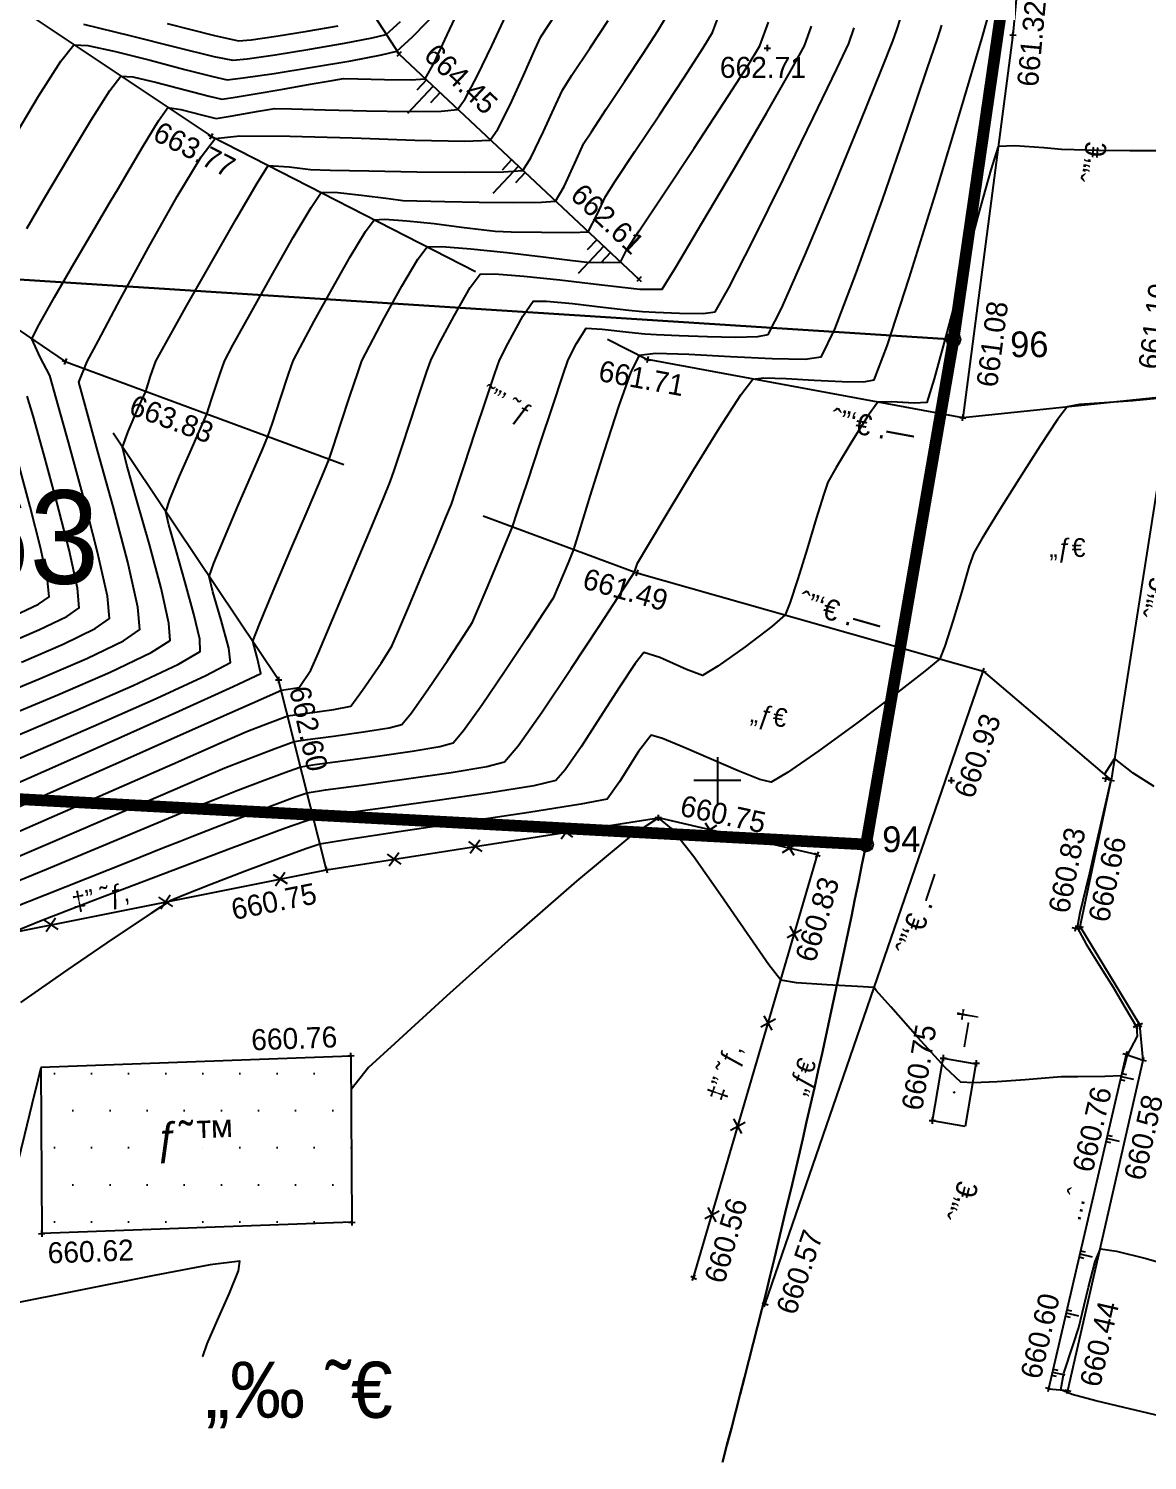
# Model space of a CAD drawing. Header units: millimetres. Extents: x 219878 to 220078, y 635585 to 635737.
# Drawn here: x 219935.27 to 219959.2, y 635635.46 to 635666.08 of the extents above; entities that cross this region are included whole.
import ezdxf
from ezdxf.enums import TextEntityAlignment as Align

# ---------------------------------------------------------------- set-up
doc = ezdxf.new("R2010")
doc.units = ezdxf.units.MM
doc.linetypes.add('HIDDEN', pattern=[9.525, 6.35, -3.175])
for name, color, linetype in [('1000', 7, 'Continuous'), ('1201', 7, 'Continuous'), ('1502', 7, 'Continuous'), ('1509', 32, 'HIDDEN'), ('1510', 40, 'Continuous'), ('1511', 7, 'Continuous'), ('1602', 240, 'Continuous'), ('1603', 240, 'Continuous'), ('1611', 240, 'Continuous'), ('2200', 6, 'Continuous'), ('2401', 5, 'Continuous'), ('2404', 2, 'Continuous'), ('2405', 7, 'HIDDEN'), ('2418', 252, 'Continuous'), ('2601', 7, 'Continuous'), ('2603', 7, 'Continuous'), ('2811', 7, 'Continuous'), ('4001', 7, 'Continuous'), ('CONTINTERMEDIATE', 8, 'Continuous'), ('CONTPRINCIPAL', 8, 'Continuous'), ('CONTREGULAR', 8, 'Continuous'), ('M1200', 150, 'Continuous')]:
    doc.layers.add(name, color=color, linetype=linetype)
doc.styles.add('HEBTXT', font='hebtxt')
doc.styles.add('MAVAT_HEBTXT', font='HEBTXT')

# ---------------------------------------------------------------- blocks, each defined once
blk = doc.blocks.new('1611')
for radius in [0.6, 0.3]:
    blk.add_circle((0, 0), radius)
at = {"style": 'HEBTXT'}
blk.add_attdef('NUMBER', text='', height=2.2, dxfattribs=at).set_placement((0, 3.4), align=Align.CENTER)
at = {"style": 'HEBTXT', "flags": 1}
blk.add_attdef('D_NAME', text='', height=1.6, dxfattribs=at).set_placement((0, 1.2), align=Align.CENTER)
blk = doc.blocks.new('1502')
for points in [[(-0.27, 0), (0.27, 0)], [(0, 0.27), (0, -0.27)]]:
    blk.add_lwpolyline(points)
at = {"style": 'HEBTXT'}
blk.add_attdef('NAME', text='', height=1.6, dxfattribs=at).set_placement((0, 0.6), align=Align.CENTER)
blk.add_attdef('ELEV', text='', height=1.8, dxfattribs=at).set_placement((0, -0.6), align=Align.TOP_CENTER)
blk = doc.blocks.new('2418')
at = {"style": 'HEBTXT'}
blk.add_attdef('COVER_TYPE', text='', height=1.6, dxfattribs=at).set_placement((0, 0.6), align=Align.CENTER)
blk = doc.blocks.new('2603-X')
for points in [[(-0.5, 0.5), (0.5, -0.5)], [(-0.5, -0.5), (0.5, 0.5)]]:
    blk.add_lwpolyline(points)
blk = doc.blocks.new('2601')
at = {"style": 'HEBTXT'}
blk.add_attdef('HEIGHT', text='', height=1.6, dxfattribs=at).set_placement((-0.9, 0.6), align=Align.RIGHT)
at = {"style": 'HEBTXT', "flags": 8}
blk.add_attdef('FENCE_TYPE', (0.9, 0.6), '', height=1.6, dxfattribs=at)
blk = doc.blocks.new('2401')
at = {"style": 'HEBTXT', "flags": 8}
blk.add_attdef('COVER_TYPE', text='', height=1.8, dxfattribs=at).set_placement((0, 0.6), align=Align.CENTER)
blk = doc.blocks.new('2405')
at = {"style": 'HEBTXT', "flags": 8}
blk.add_attdef('COVER_TYPE', text='', height=1.6, dxfattribs=at).set_placement((0, 0.6), align=Align.CENTER)
blk = doc.blocks.new('2811')
at = {"style": 'HEBTXT', "flags": 8}
blk.add_attdef('TYPE', text='', height=1.6, dxfattribs=at).set_placement((0, 0.6), align=Align.CENTER)
blk = doc.blocks.new('4001')
for p, q in [((-0.013, -0.013), (0.012, 0.012)), ((-0.013, 0.012), (0.012, -0.013))]:
    blk.add_line(p, q)
blk.add_lwpolyline([(-0.5, -0.5), (-0.5, 0.5), (0.5, 0.5), (0.5, -0.5)], close=True)
at = {"style": 'HEBTXT'}
blk.add_attdef('NAME', text='', height=1.6, dxfattribs=at).set_placement((0, 1.6), align=Align.CENTER)
for tag, height, p in [('ELEV', 1.8, (0, -1.6)), ('DESC', 1.6, (0, -4)), ('HOLE-NUM', 1.6, (0, -6.2))]:
    blk.add_attdef(tag, text='', height=height, dxfattribs=at).set_placement(p, align=Align.TOP_CENTER)
at = {"style": 'HEBTXT', "flags": 1}
for tag, p in [('CITY-CODE', (0, -8.4)), ('STATUS', (0, -10.6)), ('STREET-CODE', (0, -12.8)), ('BLDG-NUM', (0, -15)), ('PLACE-TYPE', (0, -17.2))]:
    blk.add_attdef(tag, text='', height=1.6, dxfattribs=at).set_placement(p, align=Align.TOP_CENTER)
blk = doc.blocks.new('1511')
for points in [[(0, 0), (0, 3.2)], [(-0.8, 0), (-0.8, 1.2)], [(0.8, 0), (0.8, 1.2)]]:
    blk.add_lwpolyline(points)
blk = doc.blocks.new('2200')
at = {"style": 'HEBTXT', "flags": 8}
blk.add_attdef('OBJECT_NAME', text='', height=2.7, dxfattribs=at).set_placement((0, 1), align=Align.CENTER)
blk = doc.blocks.new('1000')
at = {"style": 'HEBTXT'}
blk.add_attdef('DESC', text='', height=1.6, dxfattribs=at).set_placement((0, 0.6), align=Align.CENTER)
blk = doc.blocks.new('1603')
at = {"style": 'HEBTXT'}
blk.add_attdef('PARCEL_NUM', text='', height=2.4, dxfattribs=at).set_placement((0, 1), align=Align.CENTER)
at = {"style": 'HEBTXT', "flags": 1}
for tag, p in [('LOT_NUM', (0, -1)), ('GUSH_SUFFI', (0, -3.2)), ('LEGAL_AREA', (0, -5.4)), ('ANALYTIC', (0, -7.6))]:
    blk.add_attdef(tag, text='', height=1.6, dxfattribs=at).set_placement(p, align=Align.TOP_CENTER)

msp = doc.modelspace()

# ---------------------------------------------------------------- hatches: boundary and pattern name
at = {"layer": '2200'}
h = msp.add_hatch(dxfattribs=at)
h.set_pattern_fill('DOTS', color=256, scale=0.5)
h.paths.add_polyline_path([(219942.165, 635644.103), (219935.534, 635643.86), (219935.553, 635640.306), (219942.184, 635640.549)])
h.paths.add_polyline_path([(219937.291, 635641.736), (219940.447, 635641.852), (219940.405, 635642.986), (219937.25, 635642.87)], flags=24)

# ---------------------------------------------------------------- linework, layer by layer
at = {"layer": '1201'}
for p, q in [((219950, 635650.5), (219950, 635649.5)), ((219950.5, 635650), (219949.5, 635650))]:
    msp.add_line(p, q, dxfattribs=at)
at = {"layer": '1509'}
msp.add_lwpolyline([(219941.642, 635648.091), (219940.617, 635652.151), (219936.055, 635658.96)], dxfattribs=at)
at = {"layer": '1510'}
msp.add_lwpolyline([(219929.28, 635686.014), (219935.034, 635681.643), (219934.945, 635676.261), (219934.087, 635670.407), (219940.76, 635669.299), (219943.194, 635665.534), (219948.323, 635660.722)], dxfattribs=at)
at = {"layer": '1602'}
msp.add_lwpolyline([(219956.87, 635671.97), (219955.05, 635659.43), (219915.63, 635661.96), (219917.07, 635686.71), (219957.05, 635685.85), (219956.87, 635671.97)], close=True, dxfattribs=at)
for points in [[(219950.11, 635635.418), (219950.206, 635635.78), (219950.301, 635636.143), (219950.396, 635636.505), (219950.49, 635636.868), (219950.583, 635637.231), (219950.676, 635637.594), (219950.768, 635637.958), (219950.86, 635638.321), (219950.951, 635638.685), (219951.041, 635639.048), (219951.13, 635639.412), (219951.219, 635639.777), (219951.308, 635640.141), (219951.395, 635640.505), (219951.482, 635640.87), (219951.569, 635641.235), (219951.655, 635641.6), (219951.74, 635641.965), (219951.825, 635642.33), (219951.908, 635642.695), (219951.992, 635643.06), (219952.075, 635643.426), (219952.157, 635643.792), (219952.238, 635644.158), (219952.319, 635644.524), (219952.399, 635644.89), (219952.479, 635645.256), (219952.557, 635645.623), (219952.636, 635645.989), (219952.713, 635646.356), (219952.79, 635646.723), (219952.867, 635647.09), (219952.942, 635647.457), (219953.018, 635647.824), (219953.092, 635648.191), (219953.18, 635648.63), (219953.253, 635648.998), (219953.325, 635649.365), (219953.397, 635649.733), (219953.468, 635650.101), (219953.538, 635650.47), (219953.608, 635650.838), (219953.677, 635651.206), (219953.746, 635651.575), (219953.814, 635651.943), (219953.881, 635652.312), (219953.947, 635652.681), (219954.013, 635653.05), (219954.078, 635653.419), (219954.143, 635653.788), (219954.207, 635654.158), (219954.271, 635654.527), (219954.333, 635654.897), (219954.395, 635655.266), (219954.457, 635655.636), (219954.518, 635656.006), (219954.578, 635656.376), (219954.638, 635656.746), (219954.696, 635657.116), (219954.755, 635657.487), (219954.812, 635657.857), (219954.869, 635658.227), (219954.926, 635658.598), (219954.981, 635658.969), (219955.05, 635659.43), (219956.87, 635671.97)], [(219915.63, 635661.96), (219955.05, 635659.43), (219954.981, 635658.969), (219954.926, 635658.598), (219954.869, 635658.227), (219954.812, 635657.857), (219954.755, 635657.487), (219954.696, 635657.116), (219954.638, 635656.746), (219954.578, 635656.376), (219954.518, 635656.006), (219954.457, 635655.636), (219954.395, 635655.266), (219954.333, 635654.897), (219954.271, 635654.527), (219954.207, 635654.158), (219954.143, 635653.788), (219954.078, 635653.419), (219954.013, 635653.05), (219953.947, 635652.681), (219953.881, 635652.312), (219953.814, 635651.943), (219953.746, 635651.575), (219953.677, 635651.206), (219953.608, 635650.838), (219953.538, 635650.47), (219953.468, 635650.101), (219953.397, 635649.733), (219953.325, 635649.365), (219953.253, 635648.998), (219953.18, 635648.63), (219953.18, 635648.63), (219914.71, 635650.69)], [(219914.71, 635650.69), (219953.18, 635648.63), (219953.092, 635648.191), (219953.018, 635647.824), (219952.942, 635647.457), (219952.867, 635647.09), (219952.79, 635646.723), (219952.713, 635646.356), (219952.636, 635645.989), (219952.557, 635645.623), (219952.479, 635645.256), (219952.399, 635644.89), (219952.319, 635644.524), (219952.238, 635644.158), (219952.157, 635643.792), (219952.075, 635643.426), (219951.992, 635643.06), (219951.908, 635642.695), (219951.825, 635642.33), (219951.74, 635641.965), (219951.655, 635641.6), (219951.569, 635641.235), (219951.482, 635640.87), (219951.395, 635640.505), (219951.308, 635640.141), (219951.219, 635639.777), (219951.13, 635639.412), (219951.041, 635639.048), (219950.951, 635638.685), (219950.86, 635638.321), (219950.768, 635637.958), (219950.676, 635637.594), (219950.583, 635637.231), (219950.49, 635636.868), (219950.396, 635636.505), (219950.301, 635636.143), (219950.206, 635635.78), (219950.11, 635635.418)]]:
    msp.add_lwpolyline(points, dxfattribs=at)
at = {"layer": '2200'}
for points in [[(219942.165, 635644.103), (219935.534, 635643.86)], [(219942.165, 635644.103), (219942.184, 635640.549), (219935.553, 635640.306)], [(219935.534, 635643.86), (219935.553, 635640.306)]]:
    msp.add_lwpolyline(points, dxfattribs=at)
at = {"layer": '2401'}
for points in [[(219957.31, 635676.492), (219956.319, 635665.946), (219955.249, 635657.758)], [(219959.712, 635658.221), (219955.249, 635657.758), (219948.505, 635659.002)], [(219959.712, 635658.221), (219958.422, 635650.007)], [(219948.278, 635654.442), (219955.684, 635652.339), (219958.422, 635650.007)], [(219951.02, 635638.801), (219955.684, 635652.339)]]:
    msp.add_lwpolyline(points, dxfattribs=at)
at = {"layer": '2404'}
msp.add_lwpolyline([(219957.495, 635636.948), (219959.107, 635644.015), (219959.033, 635644.775), (219957.758, 635646.875), (219958.422, 635650.007)], dxfattribs=at)
at = {"layer": '2405'}
for points in [[(219926.161, 635686.134), (219930.011, 635684.046), (219933.66, 635681.022), (219932.074, 635674.952), (219928.499, 635672.826), (219934.235, 635667.078), (219939.174, 635663.779), (219948.505, 635659.002)], [(219902.779, 635675.183), (219908.948, 635671.306), (219915.3, 635672.53), (219921.199, 635668.873), (219933.573, 635660.646), (219936.055, 635658.96), (219948.278, 635654.442)]]:
    msp.add_lwpolyline(points, dxfattribs=at)
at = {"layer": '2418'}
for points in [[(219958.74, 635644.134), (219957.082, 635636.988)], [(219958.74, 635644.134), (219959.107, 635644.015)], [(219957.082, 635636.988), (219957.495, 635636.948)]]:
    msp.add_lwpolyline(points, dxfattribs=at)
at = {"layer": '2601'}
for points in [[(219897.57, 635659.863), (219904.912, 635656.357), (219909.588, 635653.922), (219916.175, 635650.873), (219920.108, 635649.106), (219923.017, 635647.601), (219929.864, 635645.736), (219941.642, 635648.091)], [(219941.642, 635648.091), (219948.74, 635649.2)], [(219949.492, 635639.366), (219952.139, 635648.411), (219948.74, 635649.2)]]:
    msp.add_lwpolyline(points, dxfattribs=at)
at = {"layer": 'CONTINTERMEDIATE'}
for points in [[(219934.904, 635647.264), (219935.625, 635647.551), (219936.524, 635647.91), (219937.422, 635648.269), (219938.143, 635648.558), (219938.512, 635648.704), (219938.762, 635648.802), (219939.254, 635648.993), (219939.867, 635649.229), (219940.48, 635649.464), (219940.974, 635649.648), (219941.228, 635649.736), (219941.62, 635649.797), (219942.393, 635649.901), (219943.353, 635650.031), (219944.311, 635650.168), (219945.073, 635650.295), (219945.449, 635650.395), (219945.737, 635650.74), (219946.25, 635651.469), (219946.872, 635652.393), (219947.487, 635653.324), (219947.978, 635654.075), (219948.228, 635654.458), (219948.291, 635654.647), (219948.513, 635655.018), (219948.948, 635655.744), (219949.493, 635656.645), (219950.045, 635657.539), (219950.501, 635658.247), (219950.757, 635658.586), (219950.991, 635658.612), (219951.47, 635658.597), (219952.07, 635658.564), (219952.667, 635658.534), (219953.135, 635658.529), (219953.35, 635658.571), (219953.631, 635659.294), (219954.105, 635660.747), (219954.669, 635662.569), (219955.219, 635664.396), (219955.652, 635665.867), (219955.866, 635666.619)], [(219934.911, 635663.678), (219935.485, 635664.635), (219935.963, 635665.388), (219936.24, 635665.738), (219936.535, 635665.722), (219937.127, 635665.595), (219937.868, 635665.408), (219938.613, 635665.211), (219939.212, 635665.055), (219939.519, 635664.99), (219939.858, 635665.026), (219940.519, 635665.123), (219941.341, 635665.255), (219942.16, 635665.395), (219942.816, 635665.519), (219943.145, 635665.6), (219943.484, 635665.907), (219944.08, 635666.521)], [(219934.589, 635649.229), (219935.807, 635649.768), (219937.322, 635650.441), (219938.837, 635651.115), (219940.054, 635651.656), (219940.676, 635651.93), (219941.06, 635651.989), (219941.31, 635652.355), (219941.469, 635652.728), (219941.778, 635653.459), (219942.162, 635654.371), (219942.545, 635655.282), (219942.851, 635656.015), (219943.005, 635656.39), (219943.086, 635656.63), (219943.242, 635657.101), (219943.435, 635657.688), (219943.628, 635658.274), (219943.785, 635658.745), (219943.87, 635658.983), (219944.04, 635659.321), (219944.37, 635659.94), (219944.715, 635660.543), (219944.93, 635660.833), (219945.242, 635660.836), (219945.86, 635660.785), (219946.632, 635660.705), (219947.405, 635660.617), (219948.027, 635660.544), (219948.343, 635660.508), (219948.819, 635660.506), (219949.111, 635660.981), (219949.671, 635661.922), (219950.363, 635663.096), (219951.05, 635664.273), (219951.596, 635665.222), (219951.864, 635665.712), (219952.014, 635666.134)], [(219934.771, 635651.36), (219935.899, 635651.832), (219937.015, 635652.318), (219937.89, 635652.733), (219938.295, 635652.992), (219938.273, 635653.363), (219938.103, 635654.11), (219937.853, 635655.047), (219937.587, 635655.986), (219937.374, 635656.743), (219937.278, 635657.131), (219937.397, 635657.461), (219937.631, 635657.997), (219937.776, 635658.322), (219937.881, 635658.645), (219937.99, 635658.966), (219938.207, 635659.357), (219938.637, 635660.122), (219939.174, 635661.072), (219939.716, 635662.019), (219940.158, 635662.776), (219940.396, 635663.153), (219940.84, 635663.128), (219941.302, 635663.066), (219941.723, 635663.056), (219942.548, 635663.038), (219943.576, 635663.02), (219944.602, 635663.01), (219945.424, 635663.016), (219945.839, 635663.046), (219946.013, 635663.316), (219946.284, 635663.88), (219946.543, 635664.457), (219946.685, 635664.767), (219946.891, 635665.084), (219947.279, 635665.668), (219947.664, 635666.253)], [(219934.971, 635653.525), (219935.482, 635653.771), (219935.708, 635653.93), (219935.676, 635654.284), (219935.523, 635654.983), (219935.302, 635655.855), (219935.067, 635656.727)], [(219959.474, 635636.401), (219959.208, 635636.464), (219958.691, 635636.584), (219958.095, 635636.73), (219957.589, 635636.867), (219957.343, 635636.964), (219957.411, 635637.319), (219957.607, 635637.925), (219957.733, 635638.294), (219957.803, 635638.597), (219957.935, 635639.159), (219958.08, 635639.709), (219958.192, 635639.978), (219958.532, 635639.933), (219959.17, 635639.772), (219959.806, 635639.585), (219960.139, 635639.463)]]:
    msp.add_lwpolyline(points, dxfattribs=at)
at = {"layer": 'CONTPRINCIPAL'}
for points in [[(219934.234, 635650.112), (219935.315, 635650.576), (219936.659, 635651.159), (219937.997, 635651.752), (219939.063, 635652.243), (219939.588, 635652.523), (219939.556, 635652.827), (219939.39, 635653.427), (219939.211, 635654.035), (219939.135, 635654.364), (219939.235, 635654.646), (219939.459, 635655.19), (219939.746, 635655.864), (219940.038, 635656.538), (219940.272, 635657.079), (219940.39, 635657.356), (219940.485, 635657.639), (219940.656, 635658.167), (219940.829, 635658.693), (219940.928, 635658.975), (219941.079, 635659.262), (219941.38, 635659.822), (219941.76, 635660.515), (219942.148, 635661.201), (219942.472, 635661.74), (219942.661, 635661.993), (219942.891, 635662.008), (219943.358, 635661.973), (219943.943, 635661.91), (219944.531, 635661.837), (219945.004, 635661.777), (219945.246, 635661.749), (219945.594, 635661.738), (219946.242, 635661.726), (219946.889, 635661.722), (219947.234, 635661.738), (219947.428, 635662.104), (219947.605, 635662.492), (219947.818, 635662.817), (219948.238, 635663.451), (219948.761, 635664.241), (219949.282, 635665.032), (219949.695, 635665.67), (219949.895, 635666.002), (219950.088, 635666.513)], [(219934.734, 635648.24), (219935.682, 635648.645), (219936.861, 635649.151), (219938.04, 635649.657), (219938.986, 635650.064), (219939.47, 635650.27), (219939.875, 635650.429), (219940.545, 635650.685), (219940.953, 635650.833), (219941.238, 635650.876), (219941.791, 635650.95), (219942.432, 635651.039), (219942.98, 635651.126), (219943.255, 635651.193), (219943.46, 635651.444), (219943.824, 635651.963), (219944.237, 635652.576), (219944.586, 635653.109), (219944.762, 635653.387), (219944.874, 635653.635), (219945.079, 635654.12), (219945.315, 635654.684), (219945.515, 635655.171), (219945.616, 635655.424), (219945.728, 635655.754), (219945.944, 635656.402), (219946.212, 635657.209), (219946.48, 635658.016), (219946.696, 635658.664), (219946.808, 635658.994), (219946.99, 635659.345), (219947.195, 635659.672), (219947.538, 635659.654), (219948.106, 635659.591), (219948.451, 635659.552), (219948.699, 635659.54), (219949.186, 635659.517), (219949.791, 635659.493), (219950.39, 635659.482), (219950.862, 635659.493), (219951.084, 635659.539), (219951.372, 635660.095), (219951.87, 635661.226), (219952.467, 635662.647), (219953.053, 635664.075), (219953.519, 635665.225), (219953.754, 635665.812), (219953.837, 635666.057), (219953.994, 635666.54)], [(219935.118, 635652.531), (219936.007, 635652.915), (219936.697, 635653.247), (219937.001, 635653.461), (219936.957, 635653.938), (219936.747, 635654.881), (219936.446, 635656.057), (219936.126, 635657.234), (219935.861, 635658.179), (219935.724, 635658.66), (219935.517, 635659.054), (219935.337, 635659.446), (219935.495, 635659.751), (219935.827, 635660.338), (219936.249, 635661.066), (219936.673, 635661.792), (219937.016, 635662.374), (219937.191, 635662.671), (219937.369, 635662.979), (219937.704, 635663.548), (219938.046, 635664.11), (219938.248, 635664.396), (219938.526, 635664.354), (219938.994, 635664.231), (219939.281, 635664.161), (219939.623, 635664.214), (219940.187, 635664.314), (219940.53, 635664.37), (219940.895, 635664.364), (219941.61, 635664.343), (219942.499, 635664.32), (219943.386, 635664.306), (219944.094, 635664.313), (219944.446, 635664.353), (219944.607, 635664.58), (219944.869, 635665.077), (219945.177, 635665.714), (219945.477, 635666.358)], [(219938.237, 635666.188), (219939.243, 635665.932), (219939.758, 635665.819), (219940.031, 635665.843), (219940.565, 635665.92), (219941.229, 635666.027), (219941.891, 635666.143)], [(219959.403, 635658.169), (219958.883, 635658.121), (219958.27, 635658.08), (219957.744, 635658.038), (219957.483, 635657.989), (219957.276, 635657.719), (219956.903, 635657.16), (219956.452, 635656.453), (219956.007, 635655.74), (219955.655, 635655.165), (219955.481, 635654.868), (219955.388, 635654.589), (219955.225, 635654.043), (219955.036, 635653.41), (219954.865, 635652.869), (219954.756, 635652.602), (219954.44, 635652.334), (219953.797, 635651.835), (219952.986, 635651.227), (219952.167, 635650.631), (219951.501, 635650.169), (219951.147, 635649.963), (219950.909, 635650.022), (219950.445, 635650.207), (219949.868, 635650.456), (219949.291, 635650.707), (219948.826, 635650.899), (219948.585, 635650.97), (219948.315, 635650.617), (219947.91, 635649.967), (219947.643, 635649.598), (219947.08, 635649.489), (219945.966, 635649.312), (219944.576, 635649.104), (219943.186, 635648.899), (219942.07, 635648.731), (219941.502, 635648.637), (219941.202, 635648.536), (219940.617, 635648.323), (219939.891, 635648.052), (219939.167, 635647.775), (219938.589, 635647.547), (219938.297, 635647.422), (219937.883, 635647.155), (219937.082, 635646.616), (219936.089, 635645.938), (219935.101, 635645.253)]]:
    msp.add_lwpolyline(points, dxfattribs=at)
at = {"layer": 'CONTREGULAR'}
for points in [[(219934.496, 635651.757), (219935.515, 635652.177), (219936.519, 635652.611), (219937.3, 635652.986), (219937.649, 635653.225), (219937.607, 635653.709), (219937.391, 635654.666), (219937.078, 635655.863), (219936.748, 635657.061), (219936.478, 635658.024), (219936.347, 635658.516), (219936.52, 635658.961), (219936.763, 635659.414), (219937.239, 635660.302), (219937.837, 635661.401), (219938.448, 635662.489), (219938.959, 635663.341), (219939.261, 635663.733), (219939.79, 635663.788), (219940.856, 635663.782), (219942.191, 635663.743), (219943.529, 635663.698), (219944.602, 635663.674), (219945.144, 635663.699), (219945.309, 635663.933), (219945.57, 635664.455), (219945.857, 635665.081), (219946.099, 635665.625), (219946.226, 635665.906), (219946.54, 635666.381)], [(219934.42, 635649.676), (219935.587, 635650.19), (219937.038, 635650.834), (219938.487, 635651.482), (219939.648, 635652.009), (219940.234, 635652.29), (219940.158, 635652.626), (219940.063, 635652.979), (219940.207, 635653.342), (219940.502, 635654.049), (219940.874, 635654.928), (219941.247, 635655.806), (219941.547, 635656.511), (219941.697, 635656.872), (219941.785, 635657.131), (219941.95, 635657.635), (219942.142, 635658.219), (219942.309, 635658.721), (219942.4, 635658.979), (219942.559, 635659.29), (219942.876, 635659.887), (219943.253, 635660.573), (219943.592, 635661.147), (219943.796, 635661.413), (219944.106, 635661.422), (219944.725, 635661.373), (219945.5, 635661.292), (219946.275, 635661.201), (219946.899, 635661.125), (219947.217, 635661.088), (219947.575, 635661.08), (219947.932, 635661.086), (219948.063, 635661.356), (219948.329, 635661.758), (219948.852, 635662.546), (219949.501, 635663.527), (219950.147, 635664.509), (219950.66, 635665.302), (219950.909, 635665.714), (219951.091, 635666.217)], [(219934.652, 635648.73), (219935.712, 635649.193), (219937.031, 635649.772), (219938.35, 635650.351), (219939.41, 635650.816), (219939.951, 635651.053), (219940.381, 635651.22), (219940.813, 635651.38), (219941.184, 635651.433), (219941.796, 635651.519), (219942.159, 635651.592), (219942.414, 635651.928), (219942.808, 635652.51), (219943.038, 635652.87), (219943.161, 635653.149), (219943.394, 635653.699), (219943.682, 635654.386), (219943.969, 635655.073), (219944.197, 635655.625), (219944.312, 635655.908), (219944.409, 635656.193), (219944.594, 635656.752), (219944.824, 635657.45), (219945.054, 635658.147), (219945.24, 635658.706), (219945.339, 635658.99), (219945.523, 635659.35), (219945.843, 635659.931), (219946.064, 635660.253), (219946.349, 635660.25), (219946.905, 635660.199), (219947.552, 635660.127), (219948.11, 635660.062), (219948.398, 635660.03), (219948.676, 635660.015), (219949.191, 635659.993), (219949.698, 635659.987), (219949.953, 635660.021), (219950.243, 635660.537), (219950.772, 635661.573), (219951.416, 635662.871), (219952.052, 635664.174), (219952.557, 635665.224), (219952.809, 635665.762), (219952.925, 635666.096)], [(219954.796, 635666.156), (219954.698, 635665.862), (219954.481, 635665.224), (219954.056, 635663.973), (219953.521, 635662.42), (219952.971, 635660.875), (219952.503, 635659.65), (219952.216, 635659.055), (219951.88, 635659.003), (219951.175, 635659.016), (219950.283, 635659.063), (219949.389, 635659.111), (219948.676, 635659.132), (219948.33, 635659.092), (219948.152, 635658.742), (219947.884, 635657.998), (219947.577, 635657.053), (219947.28, 635656.1), (219947.046, 635655.332), (219946.924, 635654.942), (219946.808, 635654.655), (219946.612, 635654.184), (219946.487, 635653.901), (219946.297, 635653.607), (219945.921, 635653.032), (219945.449, 635652.32), (219944.97, 635651.614), (219944.574, 635651.058), (219944.353, 635650.794), (219944.063, 635650.717), (219943.473, 635650.618), (219942.733, 635650.512), (219941.991, 635650.411), (219941.394, 635650.331), (219941.09, 635650.283), (219940.83, 635650.192), (219940.329, 635650.004), (219939.749, 635649.781), (219939.25, 635649.588), (219938.992, 635649.487), (219938.566, 635649.311), (219937.732, 635648.963), (219936.693, 635648.53), (219935.654, 635648.097), (219934.819, 635647.751)], [(219935.043, 635650.966), (219936.279, 635651.493), (219937.506, 635652.032), (219938.476, 635652.486), (219938.94, 635652.759), (219938.932, 635653.02), (219938.808, 635653.557), (219938.621, 635654.234), (219938.424, 635654.915), (219938.268, 635655.465), (219938.207, 635655.747), (219938.294, 635656.009), (219938.501, 635656.508), (219938.752, 635657.085), (219938.971, 635657.581), (219939.083, 635657.838), (219939.185, 635658.149), (219939.352, 635658.662), (219939.459, 635658.97), (219939.642, 635659.31), (219940.007, 635659.972), (219940.465, 635660.794), (219940.93, 635661.611), (219941.314, 635662.259), (219941.53, 635662.573), (219941.822, 635662.581), (219942.391, 635662.521), (219942.964, 635662.446), (219943.274, 635662.407), (219943.576, 635662.399), (219944.17, 635662.385), (219944.909, 635662.372), (219945.647, 635662.365), (219946.238, 635662.37), (219946.536, 635662.392), (219946.723, 635662.708), (219946.986, 635663.281), (219947.146, 635663.631), (219947.306, 635663.877), (219947.624, 635664.357), (219948.021, 635664.955), (219948.415, 635665.553), (219948.728, 635666.036), (219948.879, 635666.287)], [(219935.233, 635661.806), (219935.621, 635662.471), (219936.107, 635663.296), (219936.601, 635664.114), (219937.01, 635664.76), (219937.243, 635665.066), (219937.499, 635665.048), (219938.012, 635664.931), (219938.612, 635664.773), (219939.132, 635664.635), (219939.401, 635664.575), (219939.643, 635664.606), (219940.116, 635664.684), (219940.705, 635664.787), (219941.293, 635664.892), (219941.766, 635664.975), (219942.008, 635665.014), (219942.314, 635665.01), (219942.883, 635664.994), (219943.45, 635664.986), (219943.749, 635665.007), (219943.941, 635665.349), (219944.219, 635665.951), (219944.391, 635666.316)], [(219936.442, 635666.177), (219937.436, 635665.934), (219938.43, 635665.685), (219939.23, 635665.488), (219939.64, 635665.404), (219939.946, 635665.434), (219940.543, 635665.521), (219941.286, 635665.64), (219942.027, 635665.769), (219942.62, 635665.882), (219942.917, 635665.956), (219943.223, 635666.233)], [(219959.481, 635663.466), (219958.823, 635663.467), (219958.162, 635663.477), (219957.631, 635663.489), (219957.36, 635663.496), (219956.979, 635663.53), (219956.358, 635663.578), (219956.008, 635663.559), (219955.845, 635663.061), (219955.569, 635662.068), (219955.239, 635660.826), (219954.91, 635659.583), (219954.638, 635658.588), (219954.482, 635658.087), (219954.208, 635658.07), (219953.722, 635658.097), (219953.432, 635658.093), (219953.228, 635657.808), (219952.878, 635657.253), (219952.537, 635656.691), (219952.361, 635656.383), (219952.274, 635656.121), (219952.114, 635655.602), (219951.918, 635654.956), (219951.718, 635654.31), (219951.552, 635653.795), (219951.452, 635653.539), (219951.162, 635653.291), (219950.591, 635652.861), (219950.008, 635652.447), (219949.684, 635652.246), (219949.337, 635652.375), (219948.769, 635652.629), (219948.431, 635652.739), (219948.243, 635652.498), (219947.907, 635651.992), (219947.496, 635651.356), (219947.084, 635650.722), (219946.743, 635650.224), (219946.547, 635649.995), (219946.078, 635649.887), (219945.14, 635649.737), (219943.965, 635649.567), (219942.789, 635649.403), (219941.844, 635649.268), (219941.365, 635649.186), (219940.766, 635648.977), (219939.598, 635648.544), (219938.147, 635647.997), (219936.699, 635647.444), (219935.538, 635646.994), (219934.95, 635646.754)], [(219934.716, 635652.885), (219935.49, 635653.219), (219936.09, 635653.508), (219936.356, 635653.694), (219936.318, 635654.11), (219936.137, 635654.931), (219935.876, 635655.955), (219935.598, 635656.98), (219935.366, 635657.802), (219935.243, 635658.22)], [(219959.343, 635649.868), (219958.889, 635650.155), (219958.856, 635650.187), (219958.494, 635650.466), (219958.277, 635650.133), (219958.414, 635650.011), (219958.338, 635649.66), (219958.189, 635649.011), (219958.037, 635648.362), (219957.956, 635648.013), (219957.876, 635647.695), (219957.749, 635647.171), (219957.692, 635646.853), (219957.89, 635646.497), (219958.245, 635645.924), (219958.464, 635645.577), (219958.714, 635645.153), (219958.961, 635644.728), (219958.977, 635644.53), (219958.763, 635644.122), (219958.703, 635643.904), (219958.637, 635643.681), (219958.288, 635643.67), (219957.712, 635643.663), (219957.362, 635643.659), (219957.096, 635643.639), (219956.579, 635643.598), (219955.98, 635643.555), (219955.467, 635643.53), (219955.207, 635643.542), (219954.873, 635643.862), (219954.288, 635644.503), (219953.71, 635645.155), (219953.399, 635645.507), (219953.353, 635645.568), (219952.997, 635645.59), (219952.343, 635645.624), (219951.693, 635645.671), (219951.356, 635645.729), (219951.103, 635646.053), (219950.64, 635646.722), (219950.07, 635647.554), (219949.495, 635648.366), (219949.018, 635648.975), (219948.742, 635649.199), (219948.125, 635648.79), (219946.987, 635647.846), (219945.593, 635646.624), (219944.209, 635645.382), (219943.102, 635644.375), (219942.538, 635643.862), (219942.172, 635643.389)], [(219939, 635637.678), (219938.998, 635637.679), (219939.088, 635637.945), (219939.311, 635638.452), (219939.568, 635639.031), (219939.76, 635639.509), (219939.789, 635639.714), (219939.157, 635639.639), (219937.919, 635639.405), (219936.379, 635639.095), (219934.84, 635638.788), (219933.605, 635638.568), (219932.978, 635638.515), (219933.084, 635638.776), (219933.513, 635639.361), (219934.074, 635640.064), (219934.573, 635640.682), (219934.818, 635641.007), (219934.897, 635641.267), (219935.032, 635641.783), (219935.193, 635642.428), (219935.35, 635643.074), (219935.476, 635643.593), (219935.54, 635643.858)]]:
    msp.add_lwpolyline(points, dxfattribs=at)
at = {"layer": 'M1200', "color": 150, "const_width": 0.25}
msp.add_lwpolyline([(219917.07, 635686.71), (219957.05, 635685.85), (219956.87, 635671.97), (219955.05, 635659.43), (219953.18, 635648.63), (219914.71, 635650.69), (219915.63, 635661.96)], close=True, dxfattribs=at)

# ---------------------------------------------------------------- block references
at = {"layer": '1000', "xscale": 0.7500000000000002, "yscale": 0.7500000000000002, "zscale": 0.7500000000000002}
msp.add_blockref('1000', (219941.051, 635635.915), dxfattribs=at).add_auto_attribs({'DESC': '„‰ ˜€'})
at = {"layer": '1502'}
ref = msp.add_blockref('1502', (219956.319, 635665.946, 661.319), dxfattribs=dict(at, xscale=0.2499999999999999, yscale=0.2499999999999999, zscale=0.2499999999999999, rotation=84.63172099941744))
ref.add_attrib('ELEV', '661.32', dxfattribs={"layer": '0', "height": 0.45, "rotation": 84.6317, "style": 'HEBTXT'}).set_placement((219956.493, 635665.783), align=Align.TOP_CENTER)
ref = msp.add_blockref('1502', (219943.194, 635665.534, 664.446), dxfattribs=dict(at, xscale=0.25, yscale=0.25, zscale=0.25, rotation=316.8264369347665))
ref.add_attrib('ELEV', '664.45', dxfattribs={"layer": '0', "height": 0.45, "rotation": 316.8264, "style": 'HEBTXT'}).set_placement((219944.673, 635665.17), align=Align.TOP_CENTER)
ref = msp.add_blockref('1502', (219951.066, 635665.666, 662.711), dxfattribs=dict(at, xscale=0.25, yscale=0.25, zscale=0.25))
ref.add_attrib('ELEV', '662.71', dxfattribs={"layer": '0', "height": 0.45, "style": 'HEBTXT'}).set_placement((219950.974, 635665.478), align=Align.TOP_CENTER)
ref = msp.add_blockref('1502', (219939.174, 635663.779, 663.774), dxfattribs=dict(at, xscale=0.25, yscale=0.25, zscale=0.25, rotation=332.8898499133985))
ref.add_attrib('ELEV', '663.77', dxfattribs={"layer": '0', "height": 0.45, "rotation": 332.8898, "style": 'HEBTXT'}).set_placement((219938.92, 635663.697), align=Align.TOP_CENTER)
ref = msp.add_blockref('1502', (219948.323, 635660.722, 662.608), dxfattribs=dict(at, xscale=0.25, yscale=0.25, zscale=0.25, rotation=316.8264369347665))
ref.add_attrib('ELEV', '662.61', dxfattribs={"layer": '0', "height": 0.45, "rotation": 316.8264, "style": 'HEBTXT'}).set_placement((219947.806, 635662.178), align=Align.TOP_CENTER)
ref = msp.add_blockref('1502', (219959.576, 635658.236, 661.097), dxfattribs=dict(at, xscale=0.2499999999999999, yscale=0.2499999999999999, zscale=0.2499999999999999, rotation=262.7186542418554))
ref.add_attrib('ELEV', '661.10', dxfattribs={"layer": '0', "height": 0.45, "rotation": 82.7187, "style": 'HEBTXT'}).set_placement((219959.115, 635659.743), align=Align.TOP_CENTER)
ref = msp.add_blockref('1502', (219955.249, 635657.758, 661.08), dxfattribs=dict(at, xscale=0.25, yscale=0.25, zscale=0.25, rotation=82.55483151746286))
ref.add_attrib('ELEV', '661.08', dxfattribs={"layer": '0', "height": 0.45, "rotation": 82.5548, "style": 'HEBTXT'}).set_placement((219955.655, 635659.363), align=Align.TOP_CENTER)
ref = msp.add_blockref('1502', (219936.055, 635658.96, 663.826), dxfattribs=dict(at, xscale=0.25, yscale=0.25, zscale=0.25, rotation=339.7141236476479))
ref.add_attrib('ELEV', '663.83', dxfattribs={"layer": '0', "height": 0.45, "rotation": 339.7141, "style": 'HEBTXT'}).set_placement((219938.407, 635657.944), align=Align.TOP_CENTER)
ref = msp.add_blockref('1502', (219948.505, 635659.002, 661.709), dxfattribs=dict(at, xscale=0.25, yscale=0.25, zscale=0.25, rotation=349.5486861338937))
ref.add_attrib('ELEV', '661.71', dxfattribs={"layer": '0', "height": 0.45, "rotation": 349.5487, "style": 'HEBTXT'}).set_placement((219948.422, 635658.826), align=Align.TOP_CENTER)
ref = msp.add_blockref('1502', (219948.278, 635654.442, 661.491), dxfattribs=dict(at, xscale=0.2499999999999999, yscale=0.2499999999999999, zscale=0.2499999999999999, rotation=344.1476299225689))
ref.add_attrib('ELEV', '661.49', dxfattribs={"layer": '0', "height": 0.45, "rotation": 344.1476, "style": 'HEBTXT'}).set_placement((219948.097, 635654.298), align=Align.TOP_CENTER)
ref = msp.add_blockref('1502', (219955.684, 635652.339, 660.928), dxfattribs=dict(at, xscale=0.2499999999999999, yscale=0.2499999999999999, zscale=0.2499999999999999, rotation=70.9905688196024))
ref.add_attrib('ELEV', '660.93', dxfattribs={"layer": '0', "height": 0.45, "rotation": 70.9906, "style": 'HEBTXT'}).set_placement((219955.346, 635650.6), align=Align.TOP_CENTER)
ref = msp.add_blockref('1502', (219940.617, 635652.151, 662.604), dxfattribs=dict(at, xscale=0.25, yscale=0.25, zscale=0.25))
ref.add_attrib('ELEV', '662.60', dxfattribs={"layer": '0', "height": 0.45, "rotation": 282.5348, "style": 'HEBTXT'}).set_placement((219941.479, 635651.155), align=Align.TOP_CENTER)
at = {"layer": '1502', "xscale": 0.25, "yscale": 0.25, "zscale": 0.25}
for p in [(219955, 635650), (219954.83, 635644.062, 660.767), (219955.536, 635643.949, 660.765), (219954.597, 635642.724, 660.731)]:
    msp.add_blockref('1502', p, dxfattribs=at)
at = {"layer": '1502'}
for p, xscale, yscale, zscale, rotation in [((219958.303, 635650.033, 660.914), 0.2499999999999999, 0.2499999999999999, 0.2499999999999999, 258.59027916924), ((219958.422, 635650.007, 660.735), 0.25, 0.25, 0.25, 78.03023351783487), ((219958.951, 635644.747, 660.81), 0.25, 0.25, 0.25, 301.8247102894517), ((219959.033, 635644.775, 660.602), 0.25, 0.25, 0.25, 121.2637316945432), ((219942.184, 635640.549), 0.25, 0.25, 0.25, 2.098725221205026)]:
    msp.add_blockref('1502', p, dxfattribs=dict(at, xscale=xscale, yscale=yscale, zscale=zscale, rotation=rotation))
ref = msp.add_blockref('1502', (219948.74, 635649.2, 660.749), dxfattribs=dict(at, xscale=0.25, yscale=0.25, zscale=0.25, rotation=179.5069997229306))
ref.add_attrib('ELEV', '660.75', dxfattribs={"layer": '0', "height": 0.45, "rotation": 347.9341, "style": 'HEBTXT'}).set_placement((219950.172, 635649.499), align=Align.TOP_CENTER)
ref = msp.add_blockref('1502', (219957.657, 635646.832, 660.83), dxfattribs=dict(at, xscale=0.2499999999999999, yscale=0.2499999999999999, zscale=0.2499999999999999, rotation=258.59027916924))
ref.add_attrib('ELEV', '660.83', dxfattribs={"layer": '0', "height": 0.45, "rotation": 78.5903, "style": 'HEBTXT'}).set_placement((219957.255, 635648.125), align=Align.TOP_CENTER)
ref = msp.add_blockref('1502', (219957.758, 635646.875, 660.663), dxfattribs=dict(at, xscale=0.25, yscale=0.25, zscale=0.25, rotation=78.03023351783487))
ref.add_attrib('ELEV', '660.66', dxfattribs={"layer": '0', "height": 0.45, "rotation": 78.0302, "style": 'HEBTXT'}).set_placement((219958.118, 635647.935), align=Align.TOP_CENTER)
ref = msp.add_blockref('1502', (219952.139, 635648.411, 660.825), dxfattribs=dict(at, xscale=0.25, yscale=0.25, zscale=0.25, rotation=62.12210692565144))
ref.add_attrib('ELEV', '660.83', dxfattribs={"layer": '0', "height": 0.45, "rotation": 73.3578, "style": 'HEBTXT'}).set_placement((219951.919, 635647.093), align=Align.TOP_CENTER)
ref = msp.add_blockref('1502', (219941.642, 635648.091, 660.754), dxfattribs=dict(at, xscale=0.25, yscale=0.25, zscale=0.25, rotation=11.30712592094275))
ref.add_attrib('ELEV', '660.75', dxfattribs={"layer": '0', "height": 0.45, "rotation": 11.3071, "style": 'HEBTXT'}).set_placement((219940.471, 635647.634), align=Align.TOP_CENTER)
ref = msp.add_blockref('1502', (219942.165, 635644.103, 660.756), dxfattribs=dict(at, xscale=0.25, yscale=0.25, zscale=0.25, rotation=182.098725221205))
ref.add_attrib('ELEV', '660.76', dxfattribs={"layer": '0', "height": 0.45, "rotation": 2.0987, "style": 'HEBTXT'}).set_placement((219940.943, 635644.708), align=Align.TOP_CENTER)
ref = msp.add_blockref('1502', (219958.74, 635644.134, 660.764), dxfattribs=dict(at, xscale=0.25, yscale=0.25, zscale=0.25, rotation=256.937475049295))
ref.add_attrib('ELEV', '660.76', dxfattribs={"layer": '0', "height": 0.45, "rotation": 76.9375, "style": 'HEBTXT'}).set_placement((219957.793, 635642.588), align=Align.TOP_CENTER)
ref = msp.add_blockref('1502', (219959.107, 635644.015, 660.583), dxfattribs=dict(at, xscale=0.25, yscale=0.25, zscale=0.25, rotation=77.15053749846773))
ref.add_attrib('ELEV', '660.58', dxfattribs={"layer": '0', "height": 0.45, "rotation": 77.1505, "style": 'HEBTXT'}).set_placement((219958.892, 635642.413), align=Align.TOP_CENTER)
ref = msp.add_blockref('1502', (219949.492, 635639.366, 660.557), dxfattribs=dict(at, xscale=0.25, yscale=0.25, zscale=0.25, rotation=62.12210692702087))
ref.add_attrib('ELEV', '660.56', dxfattribs={"layer": '0', "height": 0.45, "rotation": 74.0282, "style": 'HEBTXT'}).set_placement((219949.966, 635640.219), align=Align.TOP_CENTER)
ref = msp.add_blockref('1502', (219935.553, 635640.306, 660.624), dxfattribs=dict(at, xscale=0.25, yscale=0.25, zscale=0.25, rotation=2.098725221205026))
ref.add_attrib('ELEV', '660.62', dxfattribs={"layer": '0', "height": 0.45, "rotation": 2.0987, "style": 'HEBTXT'}).set_placement((219936.591, 635640.15), align=Align.TOP_CENTER)
ref = msp.add_blockref('1502', (219951.02, 635638.801, 660.573), dxfattribs=dict(at, xscale=0.25, yscale=0.25, zscale=0.25, rotation=70.9905688193402))
ref.add_attrib('ELEV', '660.57', dxfattribs={"layer": '0', "height": 0.45, "rotation": 70.9906, "style": 'HEBTXT'}).set_placement((219951.544, 635639.556), align=Align.TOP_CENTER)
ref = msp.add_blockref('1502', (219957.082, 635636.988, 660.599), dxfattribs=dict(at, xscale=0.25, yscale=0.25, zscale=0.25, rotation=256.937475049295))
ref.add_attrib('ELEV', '660.60', dxfattribs={"layer": '0', "height": 0.45, "rotation": 76.9375, "style": 'HEBTXT'}).set_placement((219956.682, 635638.167), align=Align.TOP_CENTER)
ref = msp.add_blockref('1502', (219957.495, 635636.948, 660.438), dxfattribs=dict(at, xscale=0.25, yscale=0.25, zscale=0.25, rotation=77.15053749846773))
ref.add_attrib('ELEV', '660.44', dxfattribs={"layer": '0', "height": 0.45, "rotation": 77.1505, "style": 'HEBTXT'}).set_placement((219957.948, 635637.996), align=Align.TOP_CENTER)
at = {"layer": '1511'}
for p, xscale, yscale, zscale, rotation in [((219943.923, 635664.85, 664.446), 0.25, 0.25, 0.25, 136.8264369347664), ((219945.746, 635663.139, 664.446), 0.25, 0.25, 0.25, 136.8264369347664), ((219947.57, 635661.429, 664.446), 0.25, 0.25, 0.25, 136.8264369347664), ((219958.632, 635643.668), 0.08500000000000002, 0.08500000000000002, 0.08500000000000002, 256.937475049295), ((219958.325, 635642.344), 0.085, 0.085, 0.085, 256.937475049295), ((219957.751, 635639.872), 0.085, 0.085, 0.085, 256.937475049295), ((219957.458, 635638.608), 0.085, 0.085, 0.085, 256.937475049295), ((219957.164, 635637.343), 0.085, 0.085, 0.085, 256.937475049295)]:
    msp.add_blockref('1511', p, dxfattribs=dict(at, xscale=xscale, yscale=yscale, zscale=zscale, rotation=rotation))
at = {"layer": '1603'}
ref = msp.add_blockref('1603', (219934.547, 635655.207), dxfattribs=at)
ref.add_attrib('PARCEL_NUM', '163', dxfattribs={"layer": '0', "height": 2, "style": 'MAVAT_HEBTXT'}).set_placement((219934.547, 635655.207), align=Align.MIDDLE)
at = {"layer": '1611'}
ref = msp.add_blockref('1611', (219955.05, 635659.43), dxfattribs=dict(at, xscale=0.25, yscale=0.25, zscale=0.25))
ref.add_attrib('NUMBER', '96', dxfattribs={"layer": '0', "height": 0.55, "style": 'HEBTXT'}).set_placement((219956.671, 635659.054), align=Align.CENTER)
ref = msp.add_blockref('1611', (219953.18, 635648.63), dxfattribs=dict(at, xscale=0.25, yscale=0.25, zscale=0.25))
ref.add_attrib('NUMBER', '94', dxfattribs={"layer": '0', "height": 0.55, "style": 'HEBTXT'}).set_placement((219953.934, 635648.467), align=Align.CENTER)
at = {"layer": '2200'}
ref = msp.add_blockref('2200', (219938.64, 635640.419), dxfattribs=dict(at, xscale=0.2500000000000001, yscale=0.2500000000000001, zscale=0.2500000000000001, rotation=2.098725221205027))
ref.add_attrib('OBJECT_NAME', 'ƒ˜™', dxfattribs={"layer": '0', "height": 0.675, "rotation": 2.0987, "style": 'HEBTXT', "flags": 8}).set_placement((219938.86, 635642.041), align=Align.CENTER)
at = {"layer": '2401'}
ref = msp.add_blockref('2401', (219956.514, 635667.726), dxfattribs=dict(at, xscale=0.25, yscale=0.25, zscale=0.25, rotation=78.30517929189536))
ref.add_attrib('COVER_TYPE', 'ˆ”‘€ ', dxfattribs={"layer": '0', "height": 0.45, "rotation": 83.9749, "style": 'HEBTXT', "flags": 8}).set_placement((219958.29, 635663.274), align=Align.CENTER)
ref = msp.add_blockref('2401', (219952.394, 635658.285), dxfattribs=dict(at, xscale=0.25, yscale=0.25, zscale=0.25, rotation=349.5486861338938))
ref.add_attrib('COVER_TYPE', 'ˆ”‘€ .—', dxfattribs={"layer": '0', "height": 0.45, "rotation": 349.5487, "style": 'HEBTXT', "flags": 8}).set_placement((219953.286, 635657.355), align=Align.CENTER)
ref = msp.add_blockref('2401', (219959.104, 635654.485), dxfattribs=dict(at, xscale=0.25, yscale=0.25, zscale=0.25, rotation=344.1476299225689))
ref.add_attrib('COVER_TYPE', 'ˆ”‘€ .—', dxfattribs={"layer": '0', "height": 0.45, "rotation": 81.3016, "style": 'HEBTXT', "flags": 8}).set_placement((219959.704, 635654.321), align=Align.CENTER)
at = {"layer": '2401', "xscale": 0.25, "yscale": 0.25, "zscale": 0.25, "rotation": 344.1476299225689}
msp.add_blockref('2401', (219952.526, 635653.236), dxfattribs=at).add_auto_attribs({'COVER_TYPE': 'ˆ”‘€ .—'})
at = {"layer": '2401'}
ref = msp.add_blockref('2401', (219953.699, 635646.577), dxfattribs=dict(at, xscale=0.25, yscale=0.25, zscale=0.25, rotation=344.1476299225689))
ref.add_attrib('COVER_TYPE', 'ˆ”‘€ .—', dxfattribs={"layer": '0', "height": 0.45, "rotation": 71.6433, "style": 'HEBTXT', "flags": 8}).set_placement((219954.521, 635647.087), align=Align.CENTER)
ref = msp.add_blockref('2401', (219953.978, 635647.291), dxfattribs=dict(at, xscale=0.25, yscale=0.25, zscale=0.25, rotation=78.30517929189536))
ref.add_attrib('COVER_TYPE', 'ˆ”‘€ ', dxfattribs={"layer": '0', "height": 0.45, "rotation": 75.0987, "style": 'HEBTXT', "flags": 8}).set_placement((219955.494, 635640.997), align=Align.CENTER)
at = {"layer": '2405'}
ref = msp.add_blockref('2405', (219945.274, 635660.656), dxfattribs=dict(at, xscale=0.25, yscale=0.25, zscale=0.25, rotation=332.8898499133985))
ref.add_attrib('COVER_TYPE', '˜”’ ˜ƒ', dxfattribs={"layer": '0', "height": 0.4, "rotation": 332.8898, "style": 'HEBTXT', "flags": 8}).set_placement((219945.402, 635657.877), align=Align.CENTER)
at = {"layer": '2418', "xscale": 0.25, "yscale": 0.25, "zscale": 0.25, "rotation": 76.93747504929495}
msp.add_blockref('2418', (219957.977, 635640.847), dxfattribs=at).add_auto_attribs({'COVER_TYPE': '…ˆ'})
at = {"layer": '2601'}
ref = msp.add_blockref('2601', (219934.95, 635646.771, -663.878), dxfattribs=dict(at, xscale=0.25, yscale=0.25, zscale=0.25, rotation=11.30712592094272))
ref.add_attrib('FENCE_TYPE', '‡” ˜ƒ‚', (219936.24, 635647.2, -663.878), dxfattribs={"layer": '0', "height": 0.4, "rotation": 10.7898, "style": 'HEBTXT', "flags": 8})
ref = msp.add_blockref('2601', (219950.755, 635643.682, -667.88), dxfattribs=dict(at, xscale=0.25, yscale=0.25, zscale=0.25, rotation=11.30712592094272))
ref.add_attrib('FENCE_TYPE', '‡” ˜ƒ‚', (219950.137, 635643.109, -667.88), dxfattribs={"layer": '0', "height": 0.4, "rotation": 70.9906, "style": 'HEBTXT', "flags": 8})
at = {"layer": '2603'}
for p, xscale, yscale, zscale, rotation in [((219946.761, 635648.891), 0.2500000000000001, 0.2500000000000001, 0.2500000000000001, 8.880166666477606), ((219949.836, 635648.946), 0.25, 0.25, 0.25, 346.9403453271283), ((219944.818, 635648.587), 0.2500000000000001, 0.2500000000000001, 0.2500000000000001, 8.880166666477606), ((219951.541, 635648.55), 0.25, 0.25, 0.25, 346.9403453271283), ((219943.085, 635648.316), 0.2500000000000001, 0.2500000000000001, 0.2500000000000001, 8.880166666477606), ((219940.65, 635647.893, 661.625), 0.25, 0.25, 0.25, 11.30712592094272), ((219938.199, 635647.403, 661.625), 0.25, 0.25, 0.25, 11.30712592094272), ((219935.748, 635646.912, 661.625), 0.25, 0.25, 0.25, 11.30712592094272), ((219951.645, 635646.724), 0.25, 0.25, 0.25, 73.68672810472428), ((219951.086, 635644.812), 0.25, 0.25, 0.25, 73.68672810472428), ((219950.439, 635642.603), 0.25, 0.25, 0.25, 73.68672810472428), ((219949.886, 635640.711), 0.25, 0.25, 0.25, 73.68672810472428)]:
    msp.add_blockref('2603-X', p, dxfattribs=dict(at, xscale=xscale, yscale=yscale, zscale=zscale, rotation=rotation))
at = {"layer": '2811', "xscale": 0.25, "yscale": 0.25, "zscale": 0.25}
msp.add_blockref('2811', (219957.487, 635654.631), dxfattribs=at).add_auto_attribs({'TYPE': '„ƒ€'})
at = {"layer": '2811'}
ref = msp.add_blockref('2811', (219950.264, 635648.832), dxfattribs=dict(at, xscale=0.25, yscale=0.25, zscale=0.25))
ref.add_attrib('TYPE', '„ƒ€', dxfattribs={"layer": '0', "height": 0.4, "rotation": -9.268, "style": 'HEBTXT', "flags": 8}).set_placement((219951.072, 635651.192), align=Align.CENTER)
ref = msp.add_blockref('2811', (219952.048, 635641.786), dxfattribs=dict(at, xscale=0.25, yscale=0.25, zscale=0.25, rotation=70.99056881928273))
ref.add_attrib('TYPE', '„ƒ€', dxfattribs={"layer": '0', "height": 0.4, "rotation": 70.9906, "style": 'HEBTXT', "flags": 8}).set_placement((219951.998, 635643.602), align=Align.CENTER)
at = {"layer": '4001'}
ref = msp.add_blockref('4001', (219955.065, 635643.33, 660.75), dxfattribs=dict(at, xscale=1.359595528168605, yscale=0.71, zscale=0.25, rotation=80.26055405587397))
ref.add_attrib('ELEV', '660.75', dxfattribs={"layer": '0', "height": 0.45, "rotation": 80.2606, "style": 'HEBTXT'}).set_placement((219954.089, 635643.9, 660.75), align=Align.TOP_CENTER)
ref.add_attrib('DESC', '—†', dxfattribs={"layer": '0', "height": 0.4, "rotation": 80.2606, "style": 'HEBTXT'}).set_placement((219955.101, 635644.748, 660.75), align=Align.TOP_CENTER)

doc.saveas('drawing.dxf')
